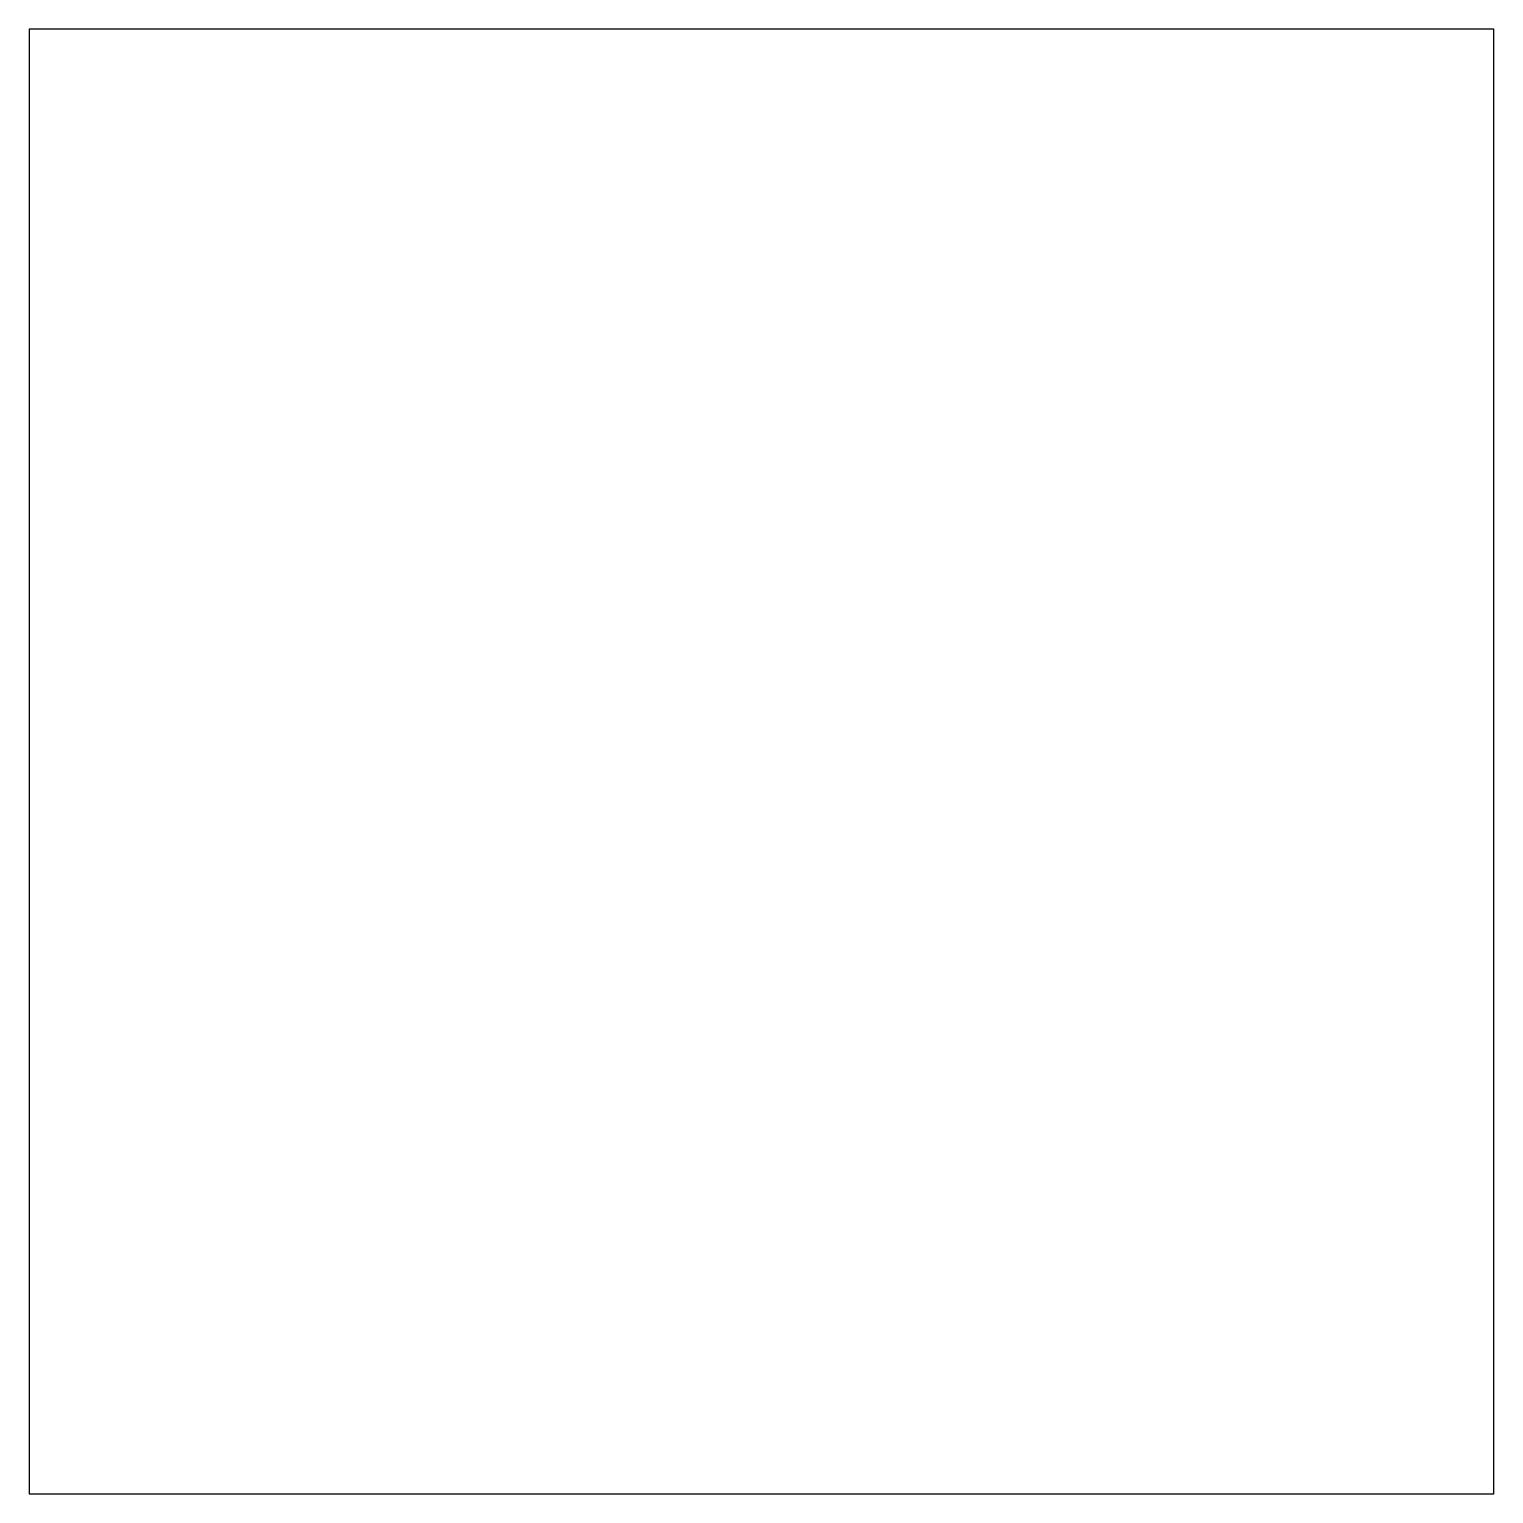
# Model space of a CAD drawing. Header units: millimetres. Extents: x 0 to 4000, y 0 to 4000.
import ezdxf

# ---------------------------------------------------------------- set-up
doc = ezdxf.new("R2010")
doc.units = ezdxf.units.MM

msp = doc.modelspace()

# ---------------------------------------------------------------- linework, layer by layer
at = {"layer": 'A-WALL'}
for p, q in [((4000, 4000), (0, 4000)), ((0, 4000), (0, 0)), ((4000, 0), (4000, 4000)), ((0, 0), (4000, 0))]:
    msp.add_line(p, q, dxfattribs=at)

doc.saveas('drawing.dxf')
